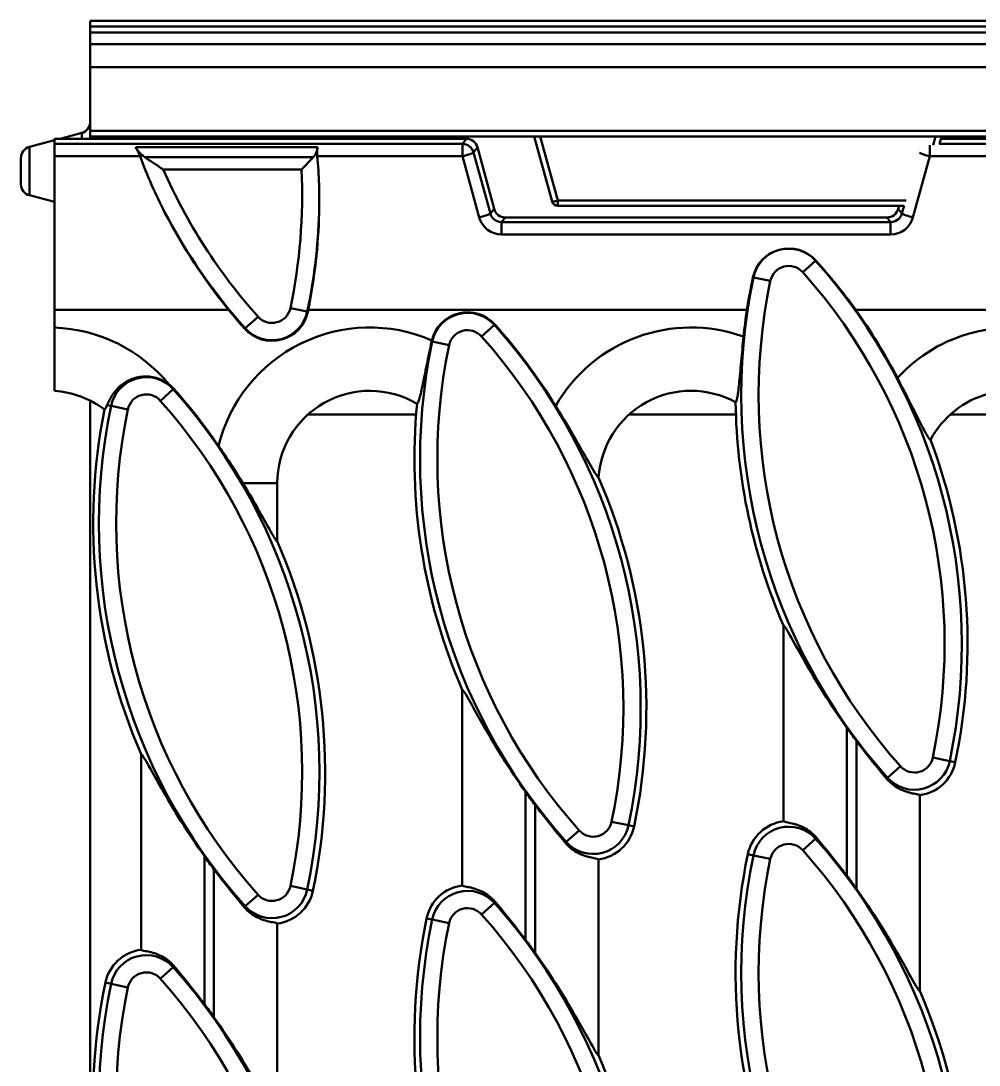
# Model space of a CAD drawing. Header units: millimetres. Extents: x 0 to 2219, y -32 to 1188.
# Drawn here: x 591.7 to 674.5, y 508.1 to 598.5 of the extents above; entities that cross this region are included whole.
import ezdxf

# ---------------------------------------------------------------- set-up
doc = ezdxf.new("R2010")
doc.units = ezdxf.units.MM
doc.header["$LTSCALE"] = 2
doc.layers.add('Sichtbar (ISO)', color=7, linetype='Continuous', lineweight=50)
doc.layers.add('Sichtbar schmal (ISO)', color=7, linetype='Continuous', lineweight=50)

msp = doc.modelspace()

# ---------------------------------------------------------------- linework, layer by layer
at = {"layer": 'Sichtbar (ISO)'}
for p, q in [((597.6788, 597.9711), (597.6788, 598.4711)), ((1097.6788, 598.4711), (597.6788, 598.4711)), ((597.6788, 597.9711), (597.6788, 597.4711)), ((597.6788, 597.4711), (597.6788, 596.4711)), ((597.6788, 596.4454), (597.6788, 596.4711)), ((1097.6788, 596.4711), (597.6788, 596.4711)), ((597.6788, 596.4454), (597.6788, 594.4711)), ((1097.6788, 594.4711), (597.6788, 594.4711)), ((597.6788, 594.4711), (597.6788, 588.9711)), ((594.572, 588.1386), (592.42, 587.562)), ((594.572, 587.826), (594.572, 588.2711)), ((594.572, 588.2711), (630.2076, 588.2711)), ((596.9376, 588.7725), (595.0664, 588.2711)), ((597.6788, 588.4711), (597.6788, 588.9711)), ((597.6788, 588.4711), (636.4158, 588.4711)), ((597.6788, 588.4711), (597.6788, 588.2711)), ((637.624, 582.8381), (636.07, 588.4711)), ((636.5765, 588.4717), (670.7812, 588.4717)), ((670.9418, 588.4711), (675.8289, 588.4711)), ((671.2877, 588.4711), (671.1123, 587.8355)), ((675.6042, 588.2711), (671.2325, 588.2711)), ((594.572, 587.826), (594.572, 586.755)), ((632.5962, 582.2095), (631.1699, 587.5327)), ((591.6788, 584.3461), (591.6788, 586.5961)), ((594.572, 573.4711), (594.572, 586.755)), ((594.572, 582.8036), (592.42, 583.3802)), ((638.106, 582.4711), (668.0293, 582.4711)), ((667.6179, 582.4711), (667.5478, 582.2095)), ((666.5856, 581.4711), (633.5585, 581.4711)), ((594.572, 571.939), (594.572, 573.4711)), ((609.6404, 573.4711), (594.572, 573.4711)), ((654.4688, 573.4711), (616.5363, 573.4711)), ((681.7339, 573.4711), (663.8754, 573.4711)), ((594.572, 566.4555), (594.572, 571.939)), ((597.6788, 417.3303), (597.6788, 565.6119)), ((613.8498, 553.4498), (613.8498, 558.4711)), ((657.6276, 546.1591), (657.6276, 529.2282)), ((629.8498, 540.6035), (629.8498, 523.6727)), ((602.072, 535.0479), (602.072, 518.1171)), ((669.4054, 514.5609), (669.4054, 531.4917)), ((641.6276, 509.0054), (641.6276, 525.9362)), ((613.8498, 503.4498), (613.8498, 520.3806))]:
    msp.add_line(p, q, dxfattribs=at)
for centre, radius, start, end in [((596.6788, 589.7384), 1, 285, 0), ((592.6788, 586.5961), 1, 105, 180), ((592.6788, 584.3461), 1, 180, 255), ((638.106, 582.9711), 0.5, 195.422768, 270), ((648.1434, 605.0157), 49.775, 219.326976, 221.784996), ((613.3961, 573.9644), 3.175, 221.784996, 348.215004), ((567.7784, 583.482), 49.775, 348.215004, 348.397348), ((630.3035, 570.0889), 3.175, 41.784996, 166.436718), ((703.699, 566.1269), 49.775, 171.515097, 174.200378), ((623.334, 544.5931), 49.775, 27.514051, 35.46255), ((595.5562, 539.0376), 49.775, 31.65343, 41.784996), ((594.072, 558.4711), 8, 52.852227, 86.416678), ((602.5257, 564.5333), 3.175, 41.784996, 52.133819), ((567.7784, 533.482), 49.775, 34.560333, 41.784996), ((621.8498, 558.4711), 8, 59.279964, 180), ((649.6276, 558.4711), 8, 61.125067, 176.428375), ((677.4054, 558.4711), 8, 57.699527, 151.942712), ((648.1434, 555.0157), 50.2124, 168.708069, 203.432382), ((675.9212, 560.5713), 50.2124, 174.540652, 203.432382), ((703.699, 566.1269), 50.2124, 180.742119, 203.432382), ((623.334, 544.5931), 50.2124, 348.215004, 20.568304), ((595.5562, 539.0376), 50.2124, 348.215004, 23.387756), ((567.7784, 533.482), 50.2124, 348.215004, 23.432382), ((703.699, 566.1269), 49.775, 215.357831, 216.964052), ((668.9517, 535.0755), 3.6124, 277.214909, 348.215004), ((675.9212, 560.5713), 49.775, 215.357831, 216.964052), ((641.1739, 529.52), 3.6124, 277.214909, 348.215004), ((658.0813, 525.6444), 3.6124, 97.214909, 168.215004), ((648.1434, 555.0157), 49.775, 215.357831, 216.964052), ((703.699, 516.1269), 50.2124, 168.215004, 203.432382), ((623.334, 494.5931), 49.775, 35.357831, 36.964052), ((613.3961, 523.9644), 3.6124, 277.214909, 348.215004), ((630.3035, 520.0889), 3.6124, 97.214909, 168.215004), ((675.9212, 510.5713), 50.2124, 168.215004, 203.432382), ((595.5562, 489.0376), 49.775, 35.357831, 36.964052), ((602.5257, 514.5333), 3.6124, 97.214909, 168.215004), ((648.1434, 505.0157), 50.2124, 168.215004, 203.432382), ((623.334, 494.5931), 50.2124, 348.215004, 23.432382), ((567.7784, 483.482), 49.775, 35.357831, 36.964052), ((595.5562, 489.0376), 50.2124, 348.215004, 23.432382)]:
    msp.add_arc(centre, radius, start, end, dxfattribs=at)
for centre, major_axis, ratio, start_param, end_param in [((630.2018, 587.2673), (0.6125, 0.7982), 0.9939744, 5.6316035, 6.9347671), ((628.0986, 591.87), (-18.9428, 27.7265), 0.7665838, 1.2525051, 1.413435), ((593.2291, 581.8499), (1.9926, 31.7828), 0.7606289, 4.7607731, 4.914812), ((648.1434, 604.6902), (0, -49.5699), 0.9999784, 5.1907195, 5.3936832), ((567.7784, 583.1555), (0, 49.7114), 0.9999784, 4.5163222, 4.6865921), ((633.5643, 582.4749), (-0.6125, -0.7982), 0.9939744, 5.6316035, 6.9347671), ((666.5797, 582.4749), (0.6125, -0.7982), 0.9939744, 5.6316035, 6.9347671), ((658.0813, 575.6237), (0, 3.1608), 0.9999784, 5.4465612, 7.6418698), ((623.334, 544.2649), (0, 49.9668), 0.9999784, 5.3366664, 5.4465612), ((703.699, 565.7996), (0, -49.8254), 0.9999784, 4.5002771, 4.5578069), ((632.9607, 569.2286), (-5.6704, 1.8622), 0.7454823, 0.0601184, 0.0822212)]:
    msp.add_ellipse(centre, major_axis=major_axis, ratio=ratio, start_param=start_param, end_param=end_param, dxfattribs=at)
for points in [[(636.4158, 588.4711), (636.4686, 588.4711), (636.5238, 588.4717), (636.5765, 588.4717)], [(670.7812, 588.4717), (670.8339, 588.4717), (670.8889, 588.4709), (670.9418, 588.4711)]]:
    msp.add_open_spline(points, degree=3, dxfattribs=at)
for points, knots in [([(601.6065, 587.5369), (601.6115, 587.5274), (601.6166, 587.5177), (601.665, 587.4268), (601.7161, 587.335), (601.8222, 587.1309), (601.878, 587.0161), (601.933, 586.8842), (601.9384, 586.8711), (601.9461, 586.8523), (601.9484, 586.8465), (601.9523, 586.8365), (601.954, 586.8323), (601.9572, 586.8242), (601.9587, 586.8203), (601.9623, 586.8111), (601.9643, 586.8058), (601.9713, 586.7876), (601.9762, 586.7747), (601.9818, 586.7595), (601.9826, 586.7572), (601.9835, 586.755)], [-0.445779049, -0.445779049, -0.445779049, -0.445779049, -0.441406748, -0.441406748, -0.40537311, -0.40537311, -0.366389315, -0.366389315, -0.362103766, -0.362103766, -0.360230457, -0.360230457, -0.358854998, -0.358854998, -0.357588142, -0.357588142, -0.35587516, -0.35587516, -0.351694917, -0.351694917, -0.350967629, -0.350967629, -0.350967629, -0.350967629]), ([(602.3936, 586.6834), (602.2046, 586.8131), (602.0201, 586.9767), (601.7831, 587.2494), (601.6843, 587.3938), (601.6065, 587.5369)], [0.96316051, 0.96316051, 0.96316051, 0.96316051, 1.03889631, 1.03889631, 1.09898258, 1.09898258, 1.09898258, 1.09898258]), ([(617.3239, 587.5369), (617.3124, 587.3876), (617.28, 587.2327), (617.1707, 586.9621), (617.0757, 586.8091), (616.9605, 586.6834)], [0.02797662, 0.02797662, 0.02797662, 0.02797662, 0.08666065, 0.08666065, 0.14739709, 0.14739709, 0.14739709, 0.14739709]), ([(617.3111, 586.755), (617.3107, 586.7596), (617.3102, 586.7643), (617.3088, 586.7807), (617.3078, 586.7924), (617.3065, 586.8094), (617.3062, 586.8147), (617.3055, 586.8239), (617.3052, 586.8278), (617.3047, 586.8354), (617.3045, 586.8391), (617.3039, 586.8478), (617.3036, 586.8528), (617.3026, 586.8704), (617.302, 586.883), (617.2956, 587.0213), (617.2984, 587.144), (617.3087, 587.326), (617.3137, 587.3906), (617.3203, 587.4805), (617.3223, 587.5095), (617.3239, 587.5369)], [-0.377168394, -0.377168394, -0.377168394, -0.377168394, -0.375741688, -0.375741688, -0.372179164, -0.372179164, -0.370578909, -0.370578909, -0.36938651, -0.36938651, -0.368275625, -0.368275625, -0.366753945, -0.366753945, -0.3629396, -0.3629396, -0.324742594, -0.324742594, -0.301714866, -0.301714866, -0.289877734, -0.289877734, -0.289877734, -0.289877734]), ([(603.989, 585.6227), (603.9863, 585.6245), (603.9835, 585.6264), (603.6862, 585.8205), (603.3873, 586.0177), (602.8357, 586.3851), (602.5954, 586.5468), (602.3936, 586.6834)], [-0.00100067, -0.00100067, -0.00100067, -0.00100067, 0, 0, 0.1055105, 0.1055105, 0.20471718, 0.20471718, 0.20471718, 0.20471718]), ([(616.9605, 586.6834), (616.9047, 586.6239), (616.8456, 586.5608), (616.662, 586.3657), (616.5302, 586.226), (616.2539, 585.9345), (616.1076, 585.7808), (615.9599, 585.6264), (615.9581, 585.6245), (615.9564, 585.6227)], [0.41003556, 0.41003556, 0.41003556, 0.41003556, 0.44039364, 0.44039364, 0.50087173, 0.50087173, 0.56423029, 0.56423029, 0.5649879, 0.5649879, 0.5649879, 0.5649879]), ([(653.4908, 565.4765), (653.5389, 565.5078), (653.5844, 565.6361), (653.6834, 566.1314), (653.7343, 566.5429), (653.8441, 567.6033), (653.9033, 568.2672), (654.0336, 569.6788), (654.1035, 570.4152), (654.1788, 571.1566)], [-1.71433802, -1.71433802, -1.71433802, -1.71433802, -1.54604147, -1.54604147, -1.33393879, -1.33393879, -1.10053364, -1.10053364, -0.87718803, -0.87718803, -0.87718803, -0.87718803]), ([(625.9366, 565.3485), (625.9889, 565.3774), (626.0492, 565.5024), (626.2027, 565.9877), (626.2979, 566.3897), (626.5192, 567.4193), (626.646, 568.0537), (626.9141, 569.3799), (627.0522, 570.0557), (627.1954, 570.7373)], [-1.70461129, -1.70461129, -1.70461129, -1.70461129, -1.5333565, -1.5333565, -1.32040164, -1.32040164, -1.0930995, -1.0930995, -0.8840753, -0.8840753, -0.8840753, -0.8840753]), ([(599.1387, 565.24), (599.1909, 565.3645), (599.254, 565.5103), (599.4678, 565.9313), (599.6512, 566.2338), (600.1338, 566.7756), (600.3952, 567.0076), (601.0053, 567.3848), (601.3315, 567.528), (602.0368, 567.7035), (602.4021, 567.7351), (603.1889, 567.6684), (603.5996, 567.5519), (604.1522, 567.2672), (604.3189, 567.1609), (604.4746, 567.0398)], [-3.17667863, -3.17667863, -3.17667863, -3.17667863, -3.08462917, -3.08462917, -2.93003055, -2.93003055, -2.80719283, -2.80719283, -2.69575423, -2.69575423, -2.58710094, -2.58710094, -2.46310201, -2.46310201, -2.40549735, -2.40549735, -2.40549735, -2.40549735]), ([(667.4793, 567.5875), (667.6433, 567.2723), (667.8065, 566.9566), (668.3551, 565.8866), (668.7223, 565.1546), (669.3263, 563.9521), (669.5775, 563.4536), (669.9517, 562.7551), (670.0912, 562.5141), (670.2612, 562.2844), (670.3112, 562.2379), (670.3455, 562.2339)], [-2.72244423, -2.72244423, -2.72244423, -2.72244423, -2.61397306, -2.61397306, -2.35136309, -2.35136309, -2.12790606, -2.12790606, -1.95141073, -1.95141073, -1.83987648, -1.83987648, -1.83987648, -1.83987648]), ([(598.903, 564.8477), (598.9578, 564.8708), (599.0303, 564.9887), (599.1263, 565.2106), (599.1324, 565.2251), (599.1387, 565.24)], [-1.70583852, -1.70583852, -1.70583852, -1.70583852, -1.53496134, -1.53496134, -1.52336274, -1.52336274, -1.52336274, -1.52336274]), ([(637.9265, 565.1585), (638.0389, 564.976), (638.1513, 564.7929), (638.8282, 563.6819), (639.3692, 562.7634), (640.2969, 561.1521), (640.6734, 560.4821), (641.1297, 559.691), (641.2914, 559.4161), (641.5011, 559.0988), (641.5703, 559.0085), (641.6259, 558.9721), (641.6354, 558.9688), (641.6431, 558.9695)], [-3.03299255, -3.03299255, -3.03299255, -3.03299255, -2.97034726, -2.97034726, -2.65366767, -2.65366767, -2.36449163, -2.36449163, -2.19442717, -2.19442717, -2.07870602, -2.07870602, -2.04928687, -2.04928687, -2.04928687, -2.04928687]), ([(608.7696, 561.718), (608.8972, 561.533), (609.0297, 561.3388), (609.609, 560.4829), (610.0224, 559.8522), (610.5807, 558.9686), (610.737, 558.7175), (610.8875, 558.4711)], [-1.81408682, -1.81408682, -1.81408682, -1.81408682, -1.77869475, -1.77869475, -1.66514389, -1.66514389, -1.61858416, -1.61858416, -1.61858416, -1.61858416]), ([(610.8875, 558.4711), (611.4721, 557.513), (612.0092, 556.5807), (612.8449, 555.087), (613.2513, 554.337), (613.5953, 553.7613), (613.6725, 553.6389), (613.7876, 553.4847), (613.8277, 553.448), (613.8498, 553.4498)], [-0.74048585, -0.74048585, -0.74048585, -0.74048585, -0.41657877, -0.41657877, -0.15549961, -0.15549961, -0.07774981, -0.07774981, -0.0059838, -0.0059838, -0.0059838, -0.0059838]), ([(663.1048, 537.323), (662.4219, 538.287), (661.7253, 539.3243), (660.3018, 541.5832), (659.5935, 542.8041), (658.6325, 544.5218), (658.2261, 545.2718), (657.8821, 545.8475), (657.8049, 545.9699), (657.6898, 546.1241), (657.6497, 546.1608), (657.6276, 546.1591)], [-1.1741314, -1.1741314, -1.1741314, -1.1741314, -0.8282199, -0.8282199, -0.4165788, -0.4165788, -0.1554996, -0.1554996, -0.0777498, -0.0777498, -0.0059838, -0.0059838, -0.0059838, -0.0059838]), ([(635.327, 531.7675), (634.6441, 532.7314), (633.9475, 533.7688), (632.524, 536.0276), (631.8157, 537.2485), (630.8547, 538.9663), (630.4483, 539.7162), (630.1043, 540.292), (630.0271, 540.4144), (629.912, 540.5686), (629.872, 540.6053), (629.8498, 540.6035)], [-1.1741314, -1.1741314, -1.1741314, -1.1741314, -0.8282199, -0.8282199, -0.4165788, -0.4165788, -0.1554996, -0.1554996, -0.0777498, -0.0777498, -0.0059838, -0.0059838, -0.0059838, -0.0059838]), ([(666.5412, 532.9214), (666.4967, 532.9743), (666.4522, 533.0275), (665.7007, 533.9255), (664.9656, 534.8386), (664.1823, 535.8603), (664.0556, 536.0273), (663.9281, 536.1965)], [0.70958265, 0.70958265, 0.70958265, 0.70958265, 0.73010989, 0.73010989, 1.0546565, 1.0546565, 1.11670002, 1.11670002, 1.11670002, 1.11670002]), ([(607.5493, 526.2119), (606.8663, 527.1759), (606.1697, 528.2132), (604.7462, 530.472), (604.0379, 531.693), (603.0769, 533.4107), (602.6705, 534.1607), (602.3265, 534.7364), (602.2493, 534.8588), (602.1342, 535.013), (602.0942, 535.0497), (602.072, 535.0479)], [-1.1741314, -1.1741314, -1.1741314, -1.1741314, -0.8282199, -0.8282199, -0.4165788, -0.4165788, -0.1554996, -0.1554996, -0.0777498, -0.0777498, -0.0059838, -0.0059838, -0.0059838, -0.0059838]), ([(669.4054, 531.4917), (669.355, 531.5304), (669.2261, 531.5618), (668.7504, 531.6544), (668.3528, 531.7301), (667.745, 531.989), (667.5538, 532.0846), (667.1701, 532.3279), (666.9781, 532.4764), (666.7189, 532.7223), (666.6284, 532.8185), (666.5412, 532.9214)], [0.04336489, 0.04336489, 0.04336489, 0.04336489, 0.19996601, 0.19996601, 0.39993202, 0.39993202, 0.47560066, 0.47560066, 0.55126929, 0.55126929, 0.59299387, 0.59299387, 0.59299387, 0.59299387]), ([(638.7634, 527.3659), (638.719, 527.4188), (638.6744, 527.4719), (637.923, 528.3699), (637.1879, 529.283), (636.4045, 530.3048), (636.2778, 530.4717), (636.1504, 530.6409)], [0.70958265, 0.70958265, 0.70958265, 0.70958265, 0.73010989, 0.73010989, 1.0546565, 1.0546565, 1.11670002, 1.11670002, 1.11670002, 1.11670002]), ([(657.6276, 529.2282), (657.678, 529.1896), (657.8069, 529.1581), (658.2825, 529.0655), (658.6802, 528.9899), (659.2879, 528.7309), (659.4791, 528.6354), (659.8629, 528.3921), (660.0548, 528.2436), (660.314, 527.9977), (660.4045, 527.9015), (660.4918, 527.7985)], [0.04336489, 0.04336489, 0.04336489, 0.04336489, 0.19996601, 0.19996601, 0.39993202, 0.39993202, 0.47560066, 0.47560066, 0.55126929, 0.55126929, 0.59299387, 0.59299387, 0.59299387, 0.59299387]), ([(660.4918, 527.7985), (660.5362, 527.7456), (660.5808, 527.6925), (661.3322, 526.7945), (662.0673, 525.8814), (662.8506, 524.8596), (662.9774, 524.6927), (663.1048, 524.5235)], [0.70958265, 0.70958265, 0.70958265, 0.70958265, 0.73010989, 0.73010989, 1.0546565, 1.0546565, 1.11670002, 1.11670002, 1.11670002, 1.11670002]), ([(641.6276, 525.9362), (641.5772, 525.9748), (641.4483, 526.0063), (640.9726, 526.0989), (640.575, 526.1745), (639.9672, 526.4335), (639.776, 526.529), (639.3923, 526.7723), (639.2004, 526.9208), (638.9411, 527.1668), (638.8506, 527.2629), (638.7634, 527.3659)], [0.04336489, 0.04336489, 0.04336489, 0.04336489, 0.19996601, 0.19996601, 0.39993202, 0.39993202, 0.47560066, 0.47560066, 0.55126929, 0.55126929, 0.59299387, 0.59299387, 0.59299387, 0.59299387]), ([(610.9856, 521.8103), (610.9412, 521.8632), (610.8966, 521.9164), (610.1452, 522.8144), (609.4101, 523.7275), (608.6267, 524.7492), (608.5, 524.9161), (608.3726, 525.0854)], [0.70958265, 0.70958265, 0.70958265, 0.70958265, 0.73010989, 0.73010989, 1.0546565, 1.0546565, 1.11670002, 1.11670002, 1.11670002, 1.11670002]), ([(629.8498, 523.6727), (629.9002, 523.634), (630.0291, 523.6026), (630.5048, 523.51), (630.9024, 523.4343), (631.5102, 523.1754), (631.7013, 523.0798), (632.0851, 522.8365), (632.277, 522.688), (632.5362, 522.4421), (632.6268, 522.3459), (632.714, 522.243)], [0.04336489, 0.04336489, 0.04336489, 0.04336489, 0.19996601, 0.19996601, 0.39993202, 0.39993202, 0.47560066, 0.47560066, 0.55126929, 0.55126929, 0.59299387, 0.59299387, 0.59299387, 0.59299387]), ([(663.9281, 523.3969), (664.611, 522.433), (665.3077, 521.3957), (666.7312, 519.1368), (667.4395, 517.9159), (668.4005, 516.1981), (668.8069, 515.4482), (669.1509, 514.8724), (669.2281, 514.75), (669.3432, 514.5958), (669.3832, 514.5591), (669.4054, 514.5609)], [-1.1741314, -1.1741314, -1.1741314, -1.1741314, -0.8282199, -0.8282199, -0.4165788, -0.4165788, -0.1554996, -0.1554996, -0.0777498, -0.0777498, -0.0059838, -0.0059838, -0.0059838, -0.0059838]), ([(632.714, 522.243), (632.7584, 522.1901), (632.803, 522.1369), (633.5544, 521.2389), (634.2895, 520.3258), (635.0729, 519.3041), (635.1996, 519.1371), (635.327, 518.9679)], [0.70958265, 0.70958265, 0.70958265, 0.70958265, 0.73010989, 0.73010989, 1.0546565, 1.0546565, 1.11670002, 1.11670002, 1.11670002, 1.11670002]), ([(613.8498, 520.3806), (613.7994, 520.4193), (613.6705, 520.4507), (613.1949, 520.5433), (612.7972, 520.619), (612.1894, 520.8779), (611.9983, 520.9735), (611.6145, 521.2168), (611.4226, 521.3653), (611.1634, 521.6112), (611.0729, 521.7074), (610.9856, 521.8103)], [0.04336489, 0.04336489, 0.04336489, 0.04336489, 0.19996601, 0.19996601, 0.39993202, 0.39993202, 0.47560066, 0.47560066, 0.55126929, 0.55126929, 0.59299387, 0.59299387, 0.59299387, 0.59299387]), ([(602.072, 518.1171), (602.1224, 518.0785), (602.2513, 518.047), (602.727, 517.9544), (603.1246, 517.8788), (603.7324, 517.6198), (603.9236, 517.5243), (604.3073, 517.281), (604.4993, 517.1325), (604.7585, 516.8865), (604.849, 516.7904), (604.9362, 516.6874)], [0.04336489, 0.04336489, 0.04336489, 0.04336489, 0.19996601, 0.19996601, 0.39993202, 0.39993202, 0.47560066, 0.47560066, 0.55126929, 0.55126929, 0.59299387, 0.59299387, 0.59299387, 0.59299387]), ([(636.1504, 517.8414), (636.8333, 516.8774), (637.5299, 515.8401), (638.9534, 513.5812), (639.6617, 512.3603), (640.6227, 510.6426), (641.0291, 509.8926), (641.3731, 509.3169), (641.4503, 509.1945), (641.5654, 509.0403), (641.6054, 509.0036), (641.6276, 509.0054)], [-1.1741314, -1.1741314, -1.1741314, -1.1741314, -0.8282199, -0.8282199, -0.4165788, -0.4165788, -0.1554996, -0.1554996, -0.0777498, -0.0777498, -0.0059838, -0.0059838, -0.0059838, -0.0059838]), ([(604.9362, 516.6874), (604.9807, 516.6345), (605.0252, 516.5814), (605.7766, 515.6834), (606.5117, 514.7703), (607.2951, 513.7485), (607.4218, 513.5816), (607.5493, 513.4124)], [0.70958265, 0.70958265, 0.70958265, 0.70958265, 0.73010989, 0.73010989, 1.0546565, 1.0546565, 1.11670002, 1.11670002, 1.11670002, 1.11670002]), ([(608.3726, 512.2858), (609.0555, 511.3219), (609.7521, 510.2845), (611.1756, 508.0257), (611.8839, 506.8048), (612.8449, 505.087), (613.2513, 504.337), (613.5953, 503.7613), (613.6725, 503.6389), (613.7876, 503.4847), (613.8277, 503.448), (613.8498, 503.4498)], [-1.1741314, -1.1741314, -1.1741314, -1.1741314, -0.8282199, -0.8282199, -0.4165788, -0.4165788, -0.1554996, -0.1554996, -0.0777498, -0.0777498, -0.0059838, -0.0059838, -0.0059838, -0.0059838])]:
    msp.add_open_spline(points, degree=3, knots=knots, dxfattribs=at)
at = {"layer": 'Sichtbar schmal (ISO)'}
for p, q in [((597.6788, 597.9711), (1097.6788, 597.9711)), ((1097.6788, 597.4711), (597.6788, 597.4711)), ((597.6788, 596.4454), (1097.6788, 596.4454)), ((596.9376, 588.2711), (596.9376, 588.7725)), ((1097.6788, 588.9711), (597.6788, 588.9711)), ((630.2076, 588.2711), (629.8661, 587.826)), ((638.106, 582.9275), (636.5765, 588.4717)), ((670.7812, 588.4717), (670.5733, 587.7182)), ((592.42, 587.562), (592.42, 583.3802)), ((629.8661, 587.826), (594.572, 587.826)), ((617.3239, 587.5369), (601.6065, 587.5369)), ((629.8661, 586.755), (629.8661, 587.826)), ((630.8284, 587.0877), (631.1699, 587.5327)), ((670.2779, 587.7182), (670.2779, 586.755)), ((823.8661, 587.826), (671.0973, 587.826)), ((594.572, 586.755), (601.9835, 586.755)), ((616.9605, 586.6834), (602.3936, 586.6834)), ((617.3111, 586.755), (629.8661, 586.755)), ((629.8661, 586.755), (631.3191, 581.4664)), ((632.2814, 581.7991), (630.8284, 587.0877)), ((668.8249, 581.4664), (670.2779, 586.755)), ((670.2779, 586.755), (710.5347, 586.755)), ((615.9564, 585.6227), (603.989, 585.6227)), ((638.106, 582.9275), (638.106, 582.4711)), ((668.2346, 582.9275), (638.106, 582.9275)), ((632.5962, 582.2095), (632.2814, 581.7991)), ((667.8627, 581.7991), (667.5478, 582.2095)), ((668.059, 582.5137), (667.8627, 581.7991)), ((633.251, 581.0704), (633.5585, 581.4711)), ((666.893, 581.0704), (633.251, 581.0704)), ((633.251, 581.0704), (633.251, 579.9993)), ((666.5856, 581.4711), (666.893, 581.0704)), ((666.893, 579.9993), (666.893, 581.0704)), ((633.251, 579.9993), (666.893, 579.9993)), ((659.2933, 576.7276), (660.4076, 577.7233)), ((660.4076, 577.7233), (660.4278, 577.7413)), ((655.0272, 576.2816), (654.9913, 576.2891)), ((656.49, 575.9764), (655.0272, 576.2816)), ((614.9874, 573.6324), (616.4502, 573.3272)), ((612.1841, 572.8813), (611.0698, 571.8856)), ((616.4502, 573.3272), (616.5042, 573.316)), ((611.0698, 571.8856), (611.0287, 571.8488)), ((631.5156, 571.172), (632.6298, 572.1677)), ((632.6298, 572.1677), (632.6709, 572.2045)), ((627.2495, 570.7261), (627.1954, 570.7373)), ((628.7123, 570.4209), (627.2495, 570.7261)), ((604.852, 566.6121), (603.7378, 565.6164)), ((604.852, 566.6121), (604.8931, 566.6489)), ((599.4717, 565.1705), (599.1387, 565.24)), ((599.4717, 565.1705), (600.9345, 564.8653)), ((625.8575, 564.4334), (616.5158, 564.4334)), ((653.5151, 564.4334), (644.2936, 564.4334)), ((681.7904, 564.4334), (672.0714, 564.4334)), ((610.8875, 558.4711), (613.8498, 558.4711)), ((663.1048, 524.5235), (663.1048, 537.323)), ((663.9281, 536.1965), (663.9281, 523.3969)), ((666.6254, 532.9967), (667.7396, 533.9924)), ((670.5429, 534.7435), (672.0057, 534.4384)), ((672.0057, 534.4384), (672.4879, 534.3377)), ((666.6254, 532.9967), (666.5412, 532.9214)), ((635.327, 518.9679), (635.327, 531.7675)), ((636.1504, 530.6409), (636.1504, 517.8414)), ((642.7651, 529.188), (644.2279, 528.8828)), ((644.2279, 528.8828), (644.7102, 528.7822)), ((638.8476, 527.4411), (639.9618, 528.4368)), ((660.4076, 527.7233), (659.2933, 526.7276)), ((660.4076, 527.7233), (660.4918, 527.7985)), ((638.8476, 527.4411), (638.7634, 527.3659)), ((607.5493, 513.4124), (607.5493, 526.2119)), ((655.0272, 526.2816), (654.545, 526.3822)), ((655.0272, 526.2816), (656.49, 525.9764)), ((608.3726, 525.0854), (608.3726, 512.2858)), ((614.9874, 523.6324), (616.4502, 523.3272)), ((616.4502, 523.3272), (616.9324, 523.2266)), ((612.1841, 522.8813), (611.0698, 521.8856)), ((632.6298, 522.1677), (631.5156, 521.172)), ((632.6298, 522.1677), (632.714, 522.243)), ((611.0698, 521.8856), (610.9856, 521.8103)), ((627.2495, 520.7261), (626.7672, 520.8267)), ((627.2495, 520.7261), (628.7123, 520.4209)), ((604.852, 516.6121), (603.7378, 515.6164)), ((604.852, 516.6121), (604.9362, 516.6874)), ((599.4717, 515.1705), (598.9894, 515.2711)), ((599.4717, 515.1705), (600.9345, 514.8653))]:
    msp.add_line(p, q, dxfattribs=at)
for centre, radius, start, end in [((648.1434, 605.0157), 48.2255, 203.71153, 221.784996), ((567.7784, 583.482), 48.2255, 348.215004, 2.544189), ((648.1434, 605.0157), 49.7198, 207.73988, 221.784996), ((567.7784, 583.482), 49.7198, 348.215004, 358.145805), ((658.0813, 575.6444), 3.1198, 41.784996, 168.215004), ((658.0813, 575.6444), 1.6255, 41.784996, 168.215004), ((623.334, 544.5931), 49.7198, 348.215004, 41.784996), ((623.334, 544.5931), 48.2255, 348.215004, 41.784996), ((703.699, 566.1269), 49.7198, 168.215004, 221.784996), ((703.699, 566.1269), 48.2255, 168.215004, 221.784996), ((613.3961, 573.9644), 1.6255, 221.784996, 348.215004), ((613.3961, 573.9644), 3.1198, 221.784996, 348.215004), ((630.3035, 570.0889), 3.1198, 41.784996, 168.215004), ((594.072, 558.4711), 13.4772, 39.478656, 87.87386), ((621.8498, 558.4711), 13.4772, 66.5314, 166.059111), ((595.5562, 539.0376), 49.7198, 348.215004, 41.784996), ((649.6276, 558.4711), 13.4772, 70.263435, 150.251229), ((677.4054, 558.4711), 13.4772, 71.401499, 137.434873), ((630.3035, 570.0889), 1.6255, 41.784996, 168.215004), ((595.5562, 539.0376), 48.2255, 348.215004, 41.784996), ((675.9212, 560.5713), 49.7198, 168.215004, 221.784996), ((675.9212, 560.5713), 48.2255, 168.215004, 221.784996), ((602.5257, 564.5333), 3.1198, 41.784996, 168.215004), ((567.7784, 533.482), 49.7198, 348.215004, 41.784996), ((602.5257, 564.5333), 1.6255, 41.784996, 168.215004), ((567.7784, 533.482), 48.2255, 348.215004, 41.784996), ((648.1434, 555.0157), 49.7198, 168.215004, 221.784996), ((648.1434, 555.0157), 48.2255, 168.215004, 221.784996), ((668.9517, 535.0755), 3.1198, 221.784996, 348.215004), ((668.9517, 535.0755), 1.6255, 221.784996, 348.215004), ((641.1739, 529.52), 3.1198, 221.784996, 348.215004), ((641.1739, 529.52), 1.6255, 221.784996, 348.215004), ((658.0813, 525.6444), 3.1198, 41.784996, 168.215004), ((623.334, 494.5931), 49.7198, 348.215004, 41.784996), ((658.0813, 525.6444), 1.6255, 41.784996, 168.215004), ((623.334, 494.5931), 48.2255, 348.215004, 41.784996), ((703.699, 516.1269), 49.7198, 168.215004, 221.784996), ((703.699, 516.1269), 48.2255, 168.215004, 221.784996), ((613.3961, 523.9644), 3.1198, 221.784996, 348.215004), ((613.3961, 523.9644), 1.6255, 221.784996, 348.215004), ((630.3035, 520.0889), 3.1198, 41.784996, 168.215004), ((595.5562, 489.0376), 49.7198, 348.215004, 41.784996), ((630.3035, 520.0889), 1.6255, 41.784996, 168.215004), ((675.9212, 510.5713), 49.7198, 168.215004, 221.784996), ((675.9212, 510.5713), 48.2255, 168.215004, 221.784996), ((595.5562, 489.0376), 48.2255, 348.215004, 41.784996), ((602.5257, 514.5333), 3.1198, 41.784996, 168.215004), ((602.5257, 514.5333), 1.6255, 41.784996, 168.215004), ((567.7784, 483.482), 49.7198, 348.215004, 41.784996), ((648.1434, 505.0157), 49.7198, 168.215004, 221.784996), ((567.7784, 483.482), 48.2255, 348.215004, 41.784996), ((648.1434, 505.0157), 48.2255, 168.215004, 221.784996)]:
    msp.add_arc(centre, radius, start, end, dxfattribs=at)
for centre, major_axis, ratio, start_param, end_param in [((629.8661, 586.8298), (0.7934, -0.6088), 0.9939744, 0.9192145, 2.2223781), ((629.8661, 586.8298), (0.9643, 0.2649), 0.0721967, 4.6925556, 6.1956899), ((670.2779, 586.8298), (-0.9643, 0.2649), 0.0721967, 0.4127993, 1.5906297), ((638.106, 582.9711), (-0.482, -0.133), 0.0840398, 0, 1.5476161), ((633.2527, 581.9939), (-1.9978, -0.1645), 0.9949797, 0.185051, 1.4882147), ((666.8914, 581.9939), (1.9978, -0.1645), 0.9949797, 4.7949707, 6.0981343)]:
    msp.add_ellipse(centre, major_axis=major_axis, ratio=ratio, start_param=start_param, end_param=end_param, dxfattribs=at)
for points, knots in [([(631.3191, 581.4664), (631.5262, 581.523), (631.7336, 581.585), (631.8985, 581.6397), (632.1183, 581.7127), (632.2627, 581.7726), (632.2814, 581.7991)], [0, 0, 0, 0, 0.4285714, 0.4285714, 0.4285714, 1, 1, 1, 1]), ([(632.2814, 581.7991), (632.3253, 581.6396), (632.4168, 581.469), (632.5693, 581.3306), (632.7351, 581.1803), (632.9771, 581.0688), (633.251, 581.0704)], [0, 0, 0, 0, 0.479153, 0.479153, 0.479153, 1, 1, 1, 1]), ([(666.893, 581.0704), (667.167, 581.0688), (667.409, 581.1803), (667.5748, 581.3306), (667.7273, 581.469), (667.8188, 581.6396), (667.8627, 581.7991)], [0, 0, 0, 0, 0.520847, 0.520847, 0.520847, 1, 1, 1, 1]), ([(667.8627, 581.7991), (667.8813, 581.7726), (668.134, 581.6677), (668.6178, 581.523), (668.8249, 581.4664)], [0, 0, 0, 0, 0.5714286, 1, 1, 1, 1])]:
    msp.add_open_spline(points, degree=3, knots=knots, dxfattribs=at)

doc.saveas('drawing.dxf')
